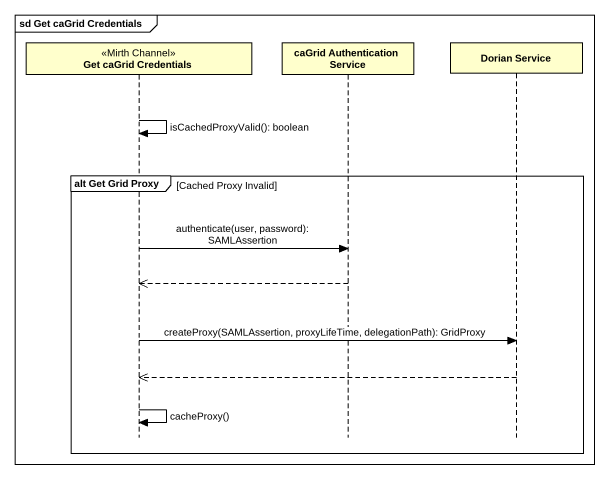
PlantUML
@startuml
mainframe sd Get caGrid Credentials
hide footbox
participant "Get caGrid Credentials" as Get_caGrid_Credentials <<Mirth Channel>>
participant "caGrid Authentication Service" as caGrid_Authentication
participant "Dorian Service" as Dorian_Service

Get_caGrid_Credentials -> Get_caGrid_Credentials : isCachedProxyValid(): boolean
group alt Get Grid Proxy [Cached Proxy Invalid]
  Get_caGrid_Credentials -> caGrid_Authentication : authenticate(user, password): SAMLAssertion
  caGrid_Authentication -->> Get_caGrid_Credentials
  Get_caGrid_Credentials -> Dorian_Service : createProxy(SAMLAssertion, proxyLifeTime, delegationPath): GridProxy
  Dorian_Service -->> Get_caGrid_Credentials
  Get_caGrid_Credentials -> Get_caGrid_Credentials : cacheProxy()
end
@enduml
